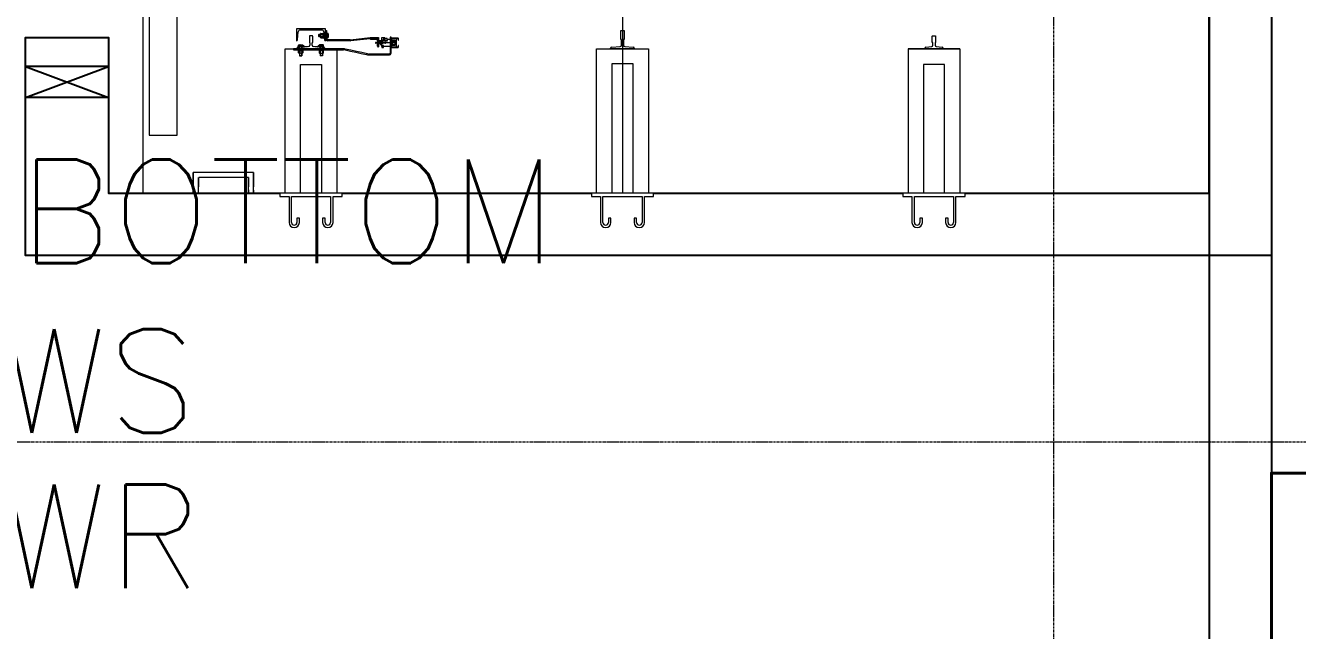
# Model space of a CAD drawing. Header units: millimetres. Extents: x -635893 to 717484, y -2208734 to -1504611.
# Drawn here: x 376688 to 382814, y -1619966 to -1617049 of the extents above; entities that cross this region are included whole.
import ezdxf
from ezdxf.enums import TextEntityAlignment as Align

# ---------------------------------------------------------------- set-up
doc = ezdxf.new("R2010")
doc.units = ezdxf.units.MM
doc.linetypes.add('IDA - Grid Line', pattern=[3500, 2000, -500, 500, -500])
for name, color, linetype in [('000_CTCI_CSA', 7, 'Continuous'), ('A-_LIFT----_E-', 8, 'Continuous'), ('A-_WALLSTRU_E-', 7, 'Continuous'), ('XFM1P40$0$M-PIPE-TEXT', 250, 'Continuous')]:
    doc.layers.add(name, color=color, linetype=linetype)
doc.layers.add('A-_ANOTGRID_E', color=7, linetype='Continuous', lineweight=9)
doc.layers.add('A-_LIFT----_E', color=7, linetype='Continuous', lineweight=9)
doc.layers.add('Block - Cargo Lift_dwg', color=7, linetype='Continuous', lineweight=9, true_color=0x767676)
doc.styles.add('XFM1P40$0$aa-txt', font='simplex.shx', dxfattribs={"width": 0.8, "height": 25, "bigfont": 'chineset.shx'})

# ---------------------------------------------------------------- blocks, each defined once
blk = doc.blocks.new('Block - Cargo Lift_dwg_8T LIFT PROBE-9685801-PH-1 PLAN STUDY - LEVEL 1 WWTP')
at = {"layer": 'A-_LIFT----_E', "color": 252}
for p, q in [((460.7, 5300), (610.7, 5700)), ((75, 4626.8), (75, 4865.5)), ((100, 4601.8), (100, 4891.8)), ((675.8, 4380.1), (662.3, 4380.1)), ((675.8, 4369), (663.2, 4369)), ((686.1, 4380.2), (676.6, 4380.2)), ((686.1, 4369.8), (676.6, 4369.8)), ((707.3, 4380.1), (692.3, 4380.1)), ((707.3, 4369.9), (692.3, 4369.9)), ((696.3, 4391.5), (696.3, 4389.5)), ((696.8, 4392), (697.7, 4392)), ((698.3, 4381.5), (707.3, 4381.5)), ((698.7, 4391.6), (706.9, 4384.8)), ((703.8, 4368.5), (707.3, 4368.5)), ((704.4, 4367.3), (705.2, 4357.5)), ((706, 4357), (705.7, 4357)), ((707.3, 4369.4), (713.2, 4369.4)), ((739.4, 4390), (778.4, 4386.5)), ((787, 4377), (787, 4273.4)), ((704.4, 4282.7), (705.2, 4292.5)), ((706, 4293), (705.7, 4293)), ((675.8, 4269.9), (662.3, 4269.9)), ((675.8, 4281), (663.2, 4281)), ((686.1, 4280.2), (676.6, 4280.2)), ((686.1, 4269.8), (676.6, 4269.8)), ((707.3, 4280.1), (692.3, 4280.1)), ((707.3, 4269.9), (692.3, 4269.9)), ((696.3, 4258.5), (696.3, 4260.5)), ((696.8, 4258), (697.7, 4258)), ((698.3, 4268.5), (707.3, 4268.5)), ((698.7, 4258.4), (706.9, 4265.2)), ((703.8, 4281.5), (707.3, 4281.5)), ((707.3, 4280.6), (713.2, 4280.6)), ((735, 4135.7), (735, 4245.2)), ((778.4, 4263.9), (739.4, 4260.4)), ((740, 4135.7), (740, 4245.2)), ((749.6, 4277.8), (749.6, 4268)), ((767.8, 4279), (752.2, 4279)), ((767.8, 4242.7), (752.2, 4242.7)), ((756.7, 4264.8), (753.7, 4266.8)), ((754, 4279), (754, 4286)), ((754.8, 4277.8), (754.8, 4268)), ((754.8, 4243.9), (754.8, 4250.2)), ((759.4, 4264.8), (756.4, 4266.8)), ((765.2, 4277.8), (765.2, 4268)), ((765.2, 4243.9), (765.2, 4250.2)), ((770.4, 4277.8), (770.4, 4268)), ((744.9, 4040.7), (735.1, 4134.7)), ((740.1, 4134.7), (749.9, 4040.7)), ((707, 3984.2), (720, 3984.2)), ((709, 4004.2), (737, 4004.2)), ((744, 4000.2), (712, 4000.2)), ((714, 3989.2), (736, 3989.2)), ((724.9, 4014.2), (725.1, 4014.2)), ((725, 3921.2), (725, 4014.2)), ((736, 3984.2), (743, 3984.2)), ((741, 4008.2), (741, 4036.2)), ((717, 3935.2), (717, 3921.2)), ((721.5, 3933.4), (728.5, 3933.4)), ((724, 3931.6), (724, 3933.4)), ((725.1, 3964.2), (724.9, 3964.2)), ((726, 3931.6), (726, 3933.4)), ((733, 3935.2), (733, 3921.2)), ((4800, 2825), (0, 2825)), ((704.5, 2876.5), (707, 2835.5)), ((713, 2830), (740.5, 2830)), ((740.5, 2820), (713, 2820)), ((707, 2814.5), (704.5, 2773.5)), ((704.5, 1364), (707, 1335.5)), ((707, 1314.5), (704.5, 1286)), ((713, 1330), (725, 1330)), ((725, 1320), (713, 1320)), ((696, 1200), (0, 1200))]:
    blk.add_line(p, q, dxfattribs=at)
at = {"layer": 'A-_LIFT----_E', "color": 252, "lineweight": 18}
blk.add_line((4800, 5135), (0, 5135), dxfattribs=at)
at = {"layer": 'A-_LIFT----_E', "color": 252, "flags": 128}
for points in [[(460.7, 5700), (610.7, 5700), (610.7, 5300), (460.7, 5300), (460.7, 5700), (610.7, 5300)], [(11.3, 4891.8), (0, 4891.8), (100, 4891.8), (30, 4891.8)], [(0, 4866.8), (75, 4866.8), (30, 4866.8)], [(16.2, 4626.8), (0, 4626.8), (75, 4626.8), (30, 4626.8)], [(14.3, 4601.8), (0, 4601.8), (100, 4601.8), (30, 4601.8)], [(0, 4475), (-4, 4475), (-8, 4475), (-12, 4475), (-16, 4475)], [(-16, 4475), (-16, 4464), (-16, 4453), (-16, 4442), (-16, 4431)], [(0, 4175), (0, 4250), (0, 4325), (0, 4400), (0, 4475)], [(-16, 4431), (-47.3, 4431), (-78.5, 4431), (-109.8, 4431), (-141, 4431)], [(-141, 4419), (-109.8, 4419), (-78.5, 4419), (-47.3, 4419), (-16, 4419)], [(-16, 4419), (-16, 4372), (-16, 4325), (-16, 4278), (-16, 4231)], [(0, 4450), (696, 4450), (696, 4200), (0, 4200)], [(-119.8, 4393), (-125.1, 4393), (-130.4, 4393), (-135.7, 4393), (-141, 4393)], [(-141, 4381), (-135.7, 4381), (-130.4, 4381), (-125.1, 4381), (-119.8, 4381)], [(-119.8, 4381), (-119.8, 4384), (-119.8, 4387), (-119.8, 4390), (-119.8, 4393)], [(0, 4375), (621, 4375), (621, 4275), (0, 4275)], [(675.8, 4381), (663.2, 4381), (662.3, 4380.1), (662.3, 4369.9)], [(663.2, 4381), (663.2, 4369), (662.3, 4369.9), (675.8, 4369.9)], [(696, 4409.2), (695, 4409.2), (694, 4409.2), (693, 4409.2), (692, 4409.2)], [(692, 4409.2), (692, 4349), (692, 4288.7), (692, 4228.4), (692, 4168.2)], [(692.3, 4369), (703, 4369), (707.3, 4369), (707.3, 4381), (692.3, 4381)], [(696, 4168.7), (696, 4228.8), (696, 4289), (696, 4349.1), (696, 4409.2)], [(698.5, 4369.5), (697.9, 4369.5), (697.3, 4369.5), (696.6, 4369.5), (696, 4369.5)], [(696, 4369.5), (696, 4347.3), (696, 4325), (696, 4302.8), (696, 4280.5)], [(698.3, 4387.5), (698.3, 4369.3), (702.5, 4369.1)], [(704.2, 4387), (707.3, 4387), (707.3, 4384.4), (707.3, 4363.5), (711.6, 4363.5)], [(707, 4335.5), (706.4, 4342.6), (705.7, 4349.8), (705.1, 4356.9), (704.5, 4364)], [(707.3, 4381), (707.3, 4383.4), (707.9, 4383.4), (707.9, 4366.6), (707.3, 4366.6), (707.3, 4369)], [(707.9, 4383.9), (707.9, 4385.4), (714, 4385.4), (714.8, 4384), (714.8, 4366), (714, 4364.6), (712.1, 4364.6), (707.9, 4364.6), (707.9, 4366.6)], [(714, 4380.2), (710.7, 4380.2), (707.9, 4380.2)], [(714, 4369.8), (713.2, 4369.8), (707.9, 4369.8)], [(735, 4255.6), (735, 4255.2), (793, 4255.2), (793, 4395.2), (735, 4395.2), (735, 4394.8)], [(704.5, 4286), (705.1, 4293.1), (705.7, 4300.3), (706.4, 4307.4), (707, 4314.5)], [(725, 4330), (722, 4330), (719, 4330), (716, 4330), (713, 4330)], [(713, 4320), (716, 4320), (719, 4320), (722, 4320), (725, 4320)], [(757, 4333), (749.2, 4333), (741.5, 4333), (733.7, 4333), (726, 4333)], [(726, 4333), (726, 4332.5), (726, 4332), (726, 4331.5), (726, 4331)], [(726, 4319), (726, 4318.5), (726, 4318), (726, 4317.5), (726, 4317)], [(726, 4317), (733.7, 4317), (741.5, 4317), (749.2, 4317), (757, 4317)], [(758, 4332), (757.7, 4332.3), (757.5, 4332.5), (757.2, 4332.8), (757, 4333)], [(757, 4317), (757.2, 4317.3), (757.5, 4317.5), (757.7, 4317.8), (758, 4318)], [(758, 4318), (758, 4321.5), (758, 4325), (758, 4328.5), (758, 4332)], [(-119.8, 4269), (-125.1, 4269), (-130.4, 4269), (-135.7, 4269), (-141, 4269)], [(-141, 4257), (-135.7, 4257), (-130.4, 4257), (-125.1, 4257), (-119.8, 4257)], [(-16, 4231), (-47.3, 4231), (-78.5, 4231), (-109.8, 4231), (-141, 4231)], [(-119.8, 4257), (-119.8, 4260), (-119.8, 4263), (-119.8, 4266), (-119.8, 4269)], [(663.2, 4269), (663.2, 4281), (662.3, 4280.1)], [(675.8, 4269), (663.2, 4269), (662.3, 4269.9), (662.3, 4280.1), (675.8, 4280.1)], [(692.3, 4281), (703, 4281), (707.3, 4281), (707.3, 4269), (692.3, 4269)], [(696, 4280.5), (696.6, 4280.5), (697.3, 4280.5), (697.9, 4280.5), (698.5, 4280.5)], [(698.3, 4262.5), (698.3, 4280.7), (702.5, 4280.9)], [(704.2, 4263), (707.3, 4263), (707.3, 4265.6), (707.3, 4286.5), (711.6, 4286.5)], [(707.3, 4269), (707.3, 4266.6), (707.9, 4266.6), (707.9, 4283.4), (707.3, 4283.4), (707.3, 4281)], [(707.9, 4266.1), (707.9, 4264.6), (714, 4264.6), (714.8, 4266), (714.8, 4284), (714, 4285.4), (712.1, 4285.4), (707.9, 4285.4), (707.9, 4283.4)], [(714, 4280.2), (713.2, 4280.2), (707.9, 4280.2)], [(714, 4269.8), (710.7, 4269.8), (707.9, 4269.8)], [(745, 4255.2), (785, 4255.2), (785, 4250.2), (745, 4250.2)], [(771.9, 4263.3), (771.9, 4264.8), (748.1, 4264.8), (748.1, 4261.2)], [(770.4, 4250.2), (765.2, 4250.2), (760, 4250.2), (754.8, 4250.2), (749.6, 4250.2)], [(749.6, 4250.2), (749.6, 4248.6), (749.6, 4247.1), (749.6, 4245.5), (749.6, 4243.9)], [(751.1, 4266.8), (751.1, 4266.3), (751.1, 4265.8), (751.1, 4265.3), (751.1, 4264.8)], [(768.9, 4266.8), (764.4, 4266.8), (760, 4266.8), (755.5, 4266.8), (751.1, 4266.8)], [(751.1, 4264.8), (755.5, 4264.8), (760, 4264.8), (764.4, 4264.8), (768.9, 4264.8)], [(766, 4286), (754, 4286), (754.8, 4286.8), (765.1, 4286.8), (766, 4286), (766, 4279)], [(768.9, 4264.8), (768.9, 4265.3), (768.9, 4265.8), (768.9, 4266.3), (768.9, 4266.8)], [(770.4, 4243.9), (770.4, 4245.5), (770.4, 4247.1), (770.4, 4248.6), (770.4, 4250.2)], [(-141, 4219), (-109.8, 4219), (-78.5, 4219), (-47.3, 4219), (-16, 4219)], [(-16, 4219), (-16, 4208), (-16, 4197), (-16, 4186), (-16, 4175)], [(-16, 4175), (-12, 4175), (-8, 4175), (-4, 4175), (0, 4175)], [(691, 4160.4), (685.3, 4134.7), (679.6, 4109), (673.9, 4083.4), (668.2, 4057.7)], [(672, 4052.9), (677.7, 4079.7), (683.4, 4106.4), (689.1, 4133.1), (694.9, 4159.9)], [(667, 4048.6), (667, 4023.2), (667, 3997.9), (667, 3972.5), (667, 3947.2)], [(671, 3947.2), (671, 3971.7), (671, 3996.3), (671, 4020.8), (671, 4045.4)], [(745, 4040.2), (745, 4000.2), (705, 4000.2)], [(722, 3981.7), (720, 3981.7), (720, 3996.7), (722, 3996.7), (723.4, 4012.8)], [(723.4, 3965.6), (722, 3981.7), (722, 3996.7)], [(726.6, 4012.8), (728, 3996.7), (728, 3981.7), (726.6, 3965.6)], [(728, 3996.7), (730, 3996.7), (730, 3981.7), (728, 3981.7)], [(733, 3958.2), (733, 4000.2), (736, 4000.2), (736, 3958.2), (733, 3958.2), (746, 3958.2), (746, 3970.2), (736, 3970.2)], [(750, 4039.7), (750, 4000.2), (745, 4000.2), (745, 4039.7)], [(752, 3943.2), (732.7, 3943.2), (713.5, 3943.2), (694.2, 3943.2), (675, 3943.2)], [(675, 3939.2), (694.2, 3939.2), (713.5, 3939.2), (732.7, 3939.2), (752, 3939.2)], [(702.5, 3936.8), (702.5, 3929.3), (702.5, 3921.7), (702.5, 3914.2), (702.5, 3906.6)], [(703.7, 3906.6), (703.7, 3914.2), (703.7, 3921.7), (703.7, 3929.3), (703.7, 3936.8)], [(745.1, 3939.2), (735, 3939.2), (725, 3939.2), (714.9, 3939.2), (704.9, 3939.2)], [(704.9, 3938), (714.9, 3938), (725, 3938), (735, 3938), (745.1, 3938)], [(743, 3958.2), (743, 3939.2), (707, 3939.2), (707, 3976.2)], [(738.5, 3935.2), (738.5, 3921.2), (711.5, 3921.2), (711.5, 3935.2)], [(720.2, 3934.1), (720.2, 3935.2), (729.8, 3935.2), (729.8, 3934.1)], [(746.3, 3936.8), (746.3, 3929.3), (746.3, 3921.7), (746.3, 3914.2), (746.3, 3906.6)], [(747.5, 3906.6), (747.5, 3914.2), (747.5, 3921.7), (747.5, 3929.3), (747.5, 3936.8)], [(752, 3939.2), (752, 3940.2), (752, 3941.2), (752, 3942.2), (752, 3943.2)], [(747.5, 3914.2), (736.2, 3914.2), (725, 3914.2), (713.7, 3914.2), (702.5, 3914.2)], [(702.5, 3914.2), (702.5, 3913.9), (702.5, 3913.6), (702.5, 3913.3), (702.5, 3913)], [(702.5, 3913), (713.7, 3913), (725, 3913), (736.2, 3913), (747.5, 3913)], [(712.5, 3905.4), (710.6, 3905.4), (708.7, 3905.4), (706.8, 3905.4), (704.9, 3905.4)], [(704.9, 3904.2), (706.8, 3904.2), (708.7, 3904.2), (710.6, 3904.2), (712.5, 3904.2)], [(712.5, 3904.2), (712.5, 3904.5), (712.5, 3904.8), (712.5, 3905.1), (712.5, 3905.4)], [(745.1, 3905.4), (743.2, 3905.4), (741.3, 3905.4), (739.4, 3905.4), (737.5, 3905.4)], [(737.5, 3905.4), (737.5, 3905.1), (737.5, 3904.8), (737.5, 3904.5), (737.5, 3904.2)], [(737.5, 3904.2), (739.4, 3904.2), (741.3, 3904.2), (743.2, 3904.2), (745.1, 3904.2)], [(747.5, 3913), (747.5, 3913.3), (747.5, 3913.6), (747.5, 3913.9), (747.5, 3914.2)], [(0, 2975), (-4, 2975), (-8, 2975), (-12, 2975), (-16, 2975)], [(-16, 2975), (-16, 2964), (-16, 2953), (-16, 2942), (-16, 2931)], [(0, 2675), (0, 2750), (0, 2825), (0, 2900), (0, 2975)], [(0, 2950), (696, 2950), (696, 2700), (0, 2700)], [(-16, 2931), (-47.3, 2931), (-78.5, 2931), (-109.8, 2931), (-141, 2931)], [(-141, 2919), (-109.8, 2919), (-78.5, 2919), (-47.3, 2919), (-16, 2919)], [(-119.8, 2893), (-125.1, 2893), (-130.4, 2893), (-135.7, 2893), (-141, 2893)], [(-141, 2881), (-135.7, 2881), (-130.4, 2881), (-125.1, 2881), (-119.8, 2881)], [(-119.8, 2881), (-119.8, 2884), (-119.8, 2887), (-119.8, 2890), (-119.8, 2893)], [(-16, 2919), (-16, 2872), (-16, 2825), (-16, 2778), (-16, 2731)], [(698.5, 2768), (696, 2768), (696, 2882), (698.5, 2882)], [(0, 2875), (626, 2875), (626, 2775), (0, 2775)], [(741.5, 2831), (741.5, 2833), (784, 2833), (785, 2832), (785, 2818), (784, 2817), (741.5, 2817), (741.5, 2819)], [(-119.8, 2769), (-125.1, 2769), (-130.4, 2769), (-135.7, 2769), (-141, 2769)], [(-141, 2757), (-135.7, 2757), (-130.4, 2757), (-125.1, 2757), (-119.8, 2757)], [(-119.8, 2757), (-119.8, 2760), (-119.8, 2763), (-119.8, 2766), (-119.8, 2769)], [(-16, 2731), (-47.3, 2731), (-78.5, 2731), (-109.8, 2731), (-141, 2731)], [(-141, 2719), (-109.8, 2719), (-78.5, 2719), (-47.3, 2719), (-16, 2719)], [(-16, 2719), (-16, 2708), (-16, 2697), (-16, 2686), (-16, 2675)], [(-16, 2675), (-12, 2675), (-8, 2675), (-4, 2675), (0, 2675)], [(0, 1475), (-4, 1475), (-8, 1475), (-12, 1475), (-16, 1475)], [(-16, 1475), (-16, 1464), (-16, 1453), (-16, 1442), (-16, 1431)], [(0, 1175), (0, 1250), (0, 1325), (0, 1400), (0, 1475)], [(-16, 1431), (-47.3, 1431), (-78.5, 1431), (-109.8, 1431), (-141, 1431)], [(-141, 1419), (-109.8, 1419), (-78.5, 1419), (-47.3, 1419), (-16, 1419)], [(-16, 1419), (-16, 1372), (-16, 1325), (-16, 1278), (-16, 1231)], [(696, 1450), (696, 1200), (696, 1450), (0, 1450)], [(-119.8, 1393), (-125.1, 1393), (-130.4, 1393), (-135.7, 1393), (-141, 1393)], [(-141, 1381), (-135.7, 1381), (-130.4, 1381), (-125.1, 1381), (-119.8, 1381)], [(-119.8, 1381), (-119.8, 1384), (-119.8, 1387), (-119.8, 1390), (-119.8, 1393)], [(0, 1275), (621, 1275), (621, 1375), (0, 1375)], [(698.5, 1280.5), (696, 1280.5), (696, 1369.5), (698.5, 1369.5)], [(726, 1331), (726, 1333), (757, 1333), (758, 1332), (758, 1318), (757, 1317), (726, 1317), (726, 1319)], [(-119.8, 1269), (-125.1, 1269), (-130.4, 1269), (-135.7, 1269), (-141, 1269)], [(-141, 1257), (-135.7, 1257), (-130.4, 1257), (-125.1, 1257), (-119.8, 1257)], [(-16, 1231), (-47.3, 1231), (-78.5, 1231), (-109.8, 1231), (-141, 1231)], [(-119.8, 1257), (-119.8, 1260), (-119.8, 1263), (-119.8, 1266), (-119.8, 1269)], [(-141, 1219), (-109.8, 1219), (-78.5, 1219), (-47.3, 1219), (-16, 1219)], [(-16, 1219), (-16, 1208), (-16, 1197), (-16, 1186), (-16, 1175)], [(-16, 1175), (-12, 1175), (-8, 1175), (-4, 1175), (0, 1175)]]:
    blk.add_lwpolyline(points, dxfattribs=at)
for points in [[(4420, 4969), (4420, 5105), (280, 5105), (280, 4969)], [(676.6, 4385.4), (686.1, 4385.4), (686.9, 4384), (686.9, 4366), (686.1, 4364.6), (676.6, 4364.6), (675.8, 4366), (675.8, 4384)], [(686.9, 4384.1), (686.9, 4375.6), (690, 4376.6), (690, 4384.1)], [(690, 4375.4), (686.9, 4374.4), (686.9, 4365.9), (690, 4365.9)], [(690, 4386.2), (690, 4363.8), (692.3, 4363.8), (692.3, 4386.2)], [(676.6, 4264.6), (686.1, 4264.6), (686.9, 4266), (686.9, 4284), (686.1, 4285.4), (676.6, 4285.4), (675.8, 4284), (675.8, 4266)], [(690, 4274.6), (686.9, 4275.6), (686.9, 4284.1), (690, 4284.1)], [(686.9, 4265.9), (686.9, 4274.4), (690, 4273.4), (690, 4265.9)], [(690, 4263.8), (690, 4286.3), (692.3, 4286.3), (692.3, 4263.8)], [(702, 3976.2), (712, 3976.2), (712, 3984.2), (702, 3984.2)], [(733, 3984.2), (730, 3984.2), (730, 3994.2), (733, 3994.2)], [(750, 3976.2), (738, 3976.2), (738, 3984.2), (750, 3984.2)], [(743, 3937.2), (707, 3937.2), (707, 3935.2), (743, 3935.2)], [(749, 3970.2), (749, 3976.2), (743, 3976.2), (743, 3970.2)]]:
    blk.add_lwpolyline(points, close=True, dxfattribs=at)
at = {"layer": 'A-_LIFT----_E', "color": 252}
for centre, radius, start, end in [((-141, 4406), 25, 90, 270), ((-141, 4406), 13, 90, 270), ((680.4, 4382.8), 4.6, 154.43847, 214.43847), ((693, 4375), 17.2, 162.38303, 197.61697), ((680.4, 4367.2), 4.6, 145.56153, 205.56153), ((682.3, 4382.8), 4.6, 325.56153, 25.56153), ((669.8, 4375), 17.2, 342.38303, 17.61697), ((682.3, 4367.2), 4.6, 334.43847, 34.43847), ((696.8, 4391.5), 0.5, 90, 180), ((696.8, 4389.5), 0.5, 180, 270), ((696.8, 4387.5), 1.5, 0, 90), ((697.7, 4390.5), 1.5, 49.92184, 90), ((698.5, 4363.5), 6, 5.06362, 90), ((702.4, 4367.1), 2, 4.5, 87), ((705.7, 4357.5), 0.5, 184.5, 270), ((706, 4358.5), 1.5, 270, 310.74905), ((695.3, 4371), 18, 310.74905, 49.92184), ((710.2, 4382.8), 4.59, 325.55313, 25.55313), ((697.6, 4375), 17.2, 342.38753, 17.61247), ((710.2, 4367.2), 4.59, 334.44687, 34.44687), ((739.8, 4394.8), 4.8, 180, 264.83538), ((777.5, 4377), 9.5, 0, 84.83538), ((705.7, 4292.5), 0.5, 90, 175.5), ((706, 4291.5), 1.5, 49.25095, 90), ((695.3, 4279), 18, 310.07816, 49.25095), ((713, 4336), 6, 185.06362, 270), ((713, 4314), 6, 90, 174.93638), ((725, 4331), 1, 270, 0), ((725, 4319), 1, 360, 90), ((-141, 4244), 25, 90, 270), ((-141, 4244), 13, 90, 270), ((680.4, 4282.8), 4.6, 154.43847, 214.43847), ((693, 4275), 17.2, 162.38303, 197.61697), ((680.4, 4267.2), 4.6, 145.56153, 205.56153), ((682.3, 4282.8), 4.6, 325.56153, 25.56153), ((669.8, 4275), 17.2, 342.38303, 17.61697), ((682.3, 4267.2), 4.6, 334.43847, 34.43847), ((696.8, 4260.5), 0.5, 90, 180), ((696.8, 4258.5), 0.5, 180, 270), ((696.8, 4262.5), 1.5, 270, 0), ((697.7, 4259.5), 1.5, 270, 310.07816), ((698.5, 4286.5), 6, 270, 354.93638), ((702.4, 4282.9), 2, 273, 355.5), ((710.2, 4282.8), 4.59, 325.55313, 25.55313), ((697.6, 4275), 17.2, 342.38753, 17.61247), ((710.2, 4267.2), 4.59, 334.44687, 34.44687), ((739.8, 4255.6), 4.8, 95.16462, 180), ((745, 4245.2), 10, 90, 180), ((745, 4245.2), 5, 90, 180), ((752.2, 4275.6), 3.41, 40.41744, 139.58256), ((752.2, 4270.3), 3.41, 220.41744, 319.58256), ((752.2, 4246.1), 3.41, 220.41744, 319.58256), ((760, 4267.2), 11.9, 63.99218, 116.00782), ((760, 4278.7), 11.9, 243.99218, 296.00782), ((760, 4254.6), 11.8, 243.99218, 296.00782), ((767.8, 4275.6), 3.41, 40.41744, 139.58256), ((767.8, 4270.3), 3.41, 220.41744, 319.58256), ((767.8, 4246.1), 3.41, 220.41744, 319.58256), ((777.5, 4273.4), 9.5, 275.16462, 360), ((662, 4168.2), 30, 344.87599, 360), ((661, 4168.7), 35, 345.37913, 0), ((745, 4135.7), 10, 180, 186.00901), ((750, 4135.7), 10, 180, 186.00901), ((702, 4048.6), 35, 164.87599, 180), ((701, 4045.4), 30, 165.37913, 180), ((709, 4000.2), 4, 90, 180), ((724.9, 4012.7), 1.5, 90, 175.10091), ((725.1, 4012.7), 1.5, 4.89909, 90), ((737, 4008.2), 4, 270, 0), ((745, 4036.2), 4, 90, 180), ((735, 4039.7), 10, 0, 6.00901), ((740, 4039.7), 10, 0, 6.00901), ((675, 3947.2), 8, 180, 270), ((675, 3947.2), 4, 180, 270), ((704.9, 3936.8), 2.4, 90, 180), ((704.9, 3936.8), 1.2, 90, 180), ((721.8, 3934.1), 1.5, 180, 233.95282), ((725, 3938.5), 7.02, 233.95282, 306.04718), ((724.9, 3965.7), 1.5, 184.89909, 270), ((725.1, 3965.7), 1.5, 270, 355.10091), ((728.2, 3934.1), 1.5, 306.04718, 0), ((745.1, 3936.8), 2.4, 360, 90), ((745.1, 3936.8), 1.2, 360, 90), ((704.9, 3906.6), 2.4, 180, 270), ((704.9, 3906.6), 1.2, 180, 270), ((745.1, 3906.6), 1.2, 270, 0), ((745.1, 3906.6), 2.4, 270, 0), ((-141, 2906), 25, 90, 270), ((-141, 2906), 13, 90, 270), ((698.5, 2876), 6, 5.06362, 90), ((713, 2836), 6, 185.06362, 270), ((713, 2814), 6, 90, 174.93638), ((740.5, 2831), 1, 270, 0), ((740.5, 2819), 1, 0, 90), ((-141, 2744), 25, 90, 270), ((-141, 2744), 13, 90, 270), ((698.5, 2774), 6, 270, 354.93638), ((-141, 1406), 25, 90, 270), ((-141, 1406), 13, 90, 270), ((698.5, 1363.5), 6, 5.06362, 90), ((713, 1336), 6, 185.06362, 270), ((713, 1314), 6, 90, 174.93638), ((725, 1331), 1, 270, 360), ((725, 1319), 1, 360, 90), ((-141, 1244), 25, 90, 270), ((-141, 1244), 13, 90, 270), ((698.5, 1286.5), 6, 270, 354.93638)]:
    blk.add_arc(centre, radius, start, end, dxfattribs=at)
blk = doc.blocks.new('Block - Cargo Lift_dwg-9685799-PH-1 PLAN STUDY - LEVEL 1 WWTP')
at = {"layer": 'A-_LIFT----_E-', "color": 252, "flags": 128}
blk.add_lwpolyline([(8959.9, 6774), (8959.9, 7173.8), (9109.9, 6774), (9109.9, 7173.8)], close=True, dxfattribs=at)
at = {"layer": 'A-_WALLSTRU_E-', "color": 252}
for p, q in [((8499.2, 5649), (8499.2, 4449)), ((8499.2, 4149), (8499.2, 2949))]:
    blk.add_line(p, q, dxfattribs=at)
at = {"layer": 'A-_WALLSTRU_E-', "color": 252, "flags": 128}
for points in [[(8199.3, 1174), (8199.3, 7174.3), (8198.7, 7174.3), (8198.8, 7174.3), (9249.2, 7174.3), (9249.2, 6774), (8499.2, 6774), (8499.2, 5949)], [(13299.2, 6249), (13299.2, 6774), (12449.2, 6774), (12449.2, 7173.8), (13649.2, 7173.8), (13649.2, 1174), (8199.3, 1174)], [(8499.2, 2649), (8499.2, 1474), (13299.2, 1474), (13299.2, 1859)]]:
    blk.add_lwpolyline(points, dxfattribs=at)
at = {"color": 252}
blk.add_blockref('Block - Cargo Lift_dwg_8T LIFT PROBE-9685801-PH-1 PLAN STUDY - LEVEL 1 WWTP', (8499.2, 1474), dxfattribs=at)

msp = doc.modelspace()

# ---------------------------------------------------------------- linework, layer by layer
at = {"color": 252, "lineweight": 40, "elevation": 0}
msp.add_lwpolyline([(387448.227, -1619207.014), (382688.233, -1619207.014), (382688.233, -1625257.2), (387448.227, -1625257.2)], close=True, dxfattribs=at)
at = {"layer": '000_CTCI_CSA', "color": 252, "elevation": 0}
for points in [[(295738.439, -1589068.253), (293588.368, -1589067.802), (293588.233, -1546157.405), (363487.786, -1546157.798), (363487.786, -1561947.72), (370688.235, -1561947.722), (370688.232, -1570157.798), (373088.233, -1570157.798), (373088.233, -1606157.798), (382688.235, -1606157.798), (382688.233, -1625257.592), (387448.233, -1625257.591), (387448.231, -1640057.013), (313387.786, -1640057.014), (313388.233, -1606157.014)], [(295738.439, -1588767.797), (293888.367, -1588767.802), (293888.234, -1546457.407), (363187.786, -1546457.796), (363187.786, -1562247.72), (370388.234, -1562247.722), (370388.232, -1570457.798), (372788.233, -1570457.798), (372788.233, -1606457.798), (382388.235, -1606457.798), (382388.233, -1625557.592), (387148.233, -1625557.591), (387148.232, -1639757.013), (313687.786, -1639757.014), (313687.788, -1606157.014)]]:
    msp.add_lwpolyline(points, dxfattribs=at)
at = {"layer": 'A-_ANOTGRID_E', "color": 252, "linetype": 'IDA - Grid Line', "ltscale": 0.005}
for p, q in [((381638.233, -1526391.214, 0), (381638.233, -1656232.42, 0)), ((403522.966, -1619057.014, 0), (269057.981, -1619057.014, 0))]:
    msp.add_line(p, q, dxfattribs=at)

# ---------------------------------------------------------------- block references
at = {"layer": 'Block - Cargo Lift_dwg', "color": 252, "rotation": 90}
msp.add_blockref('Block - Cargo Lift_dwg-9685799-PH-1 PLAN STUDY - LEVEL 1 WWTP', (383862.197, -1626356.666, 0), dxfattribs=at)

# ---------------------------------------------------------------- texts
at = {"layer": 'XFM1P40$0$M-PIPE-TEXT', "color": 7, "style": 'XFM1P40$0$aa-txt'}
for s, p in [('FROM TOP TO BOTTOM', (371726.638, -1617944.911, 0)), ('100A 36%%DC HRWS', (371726.638, -1618762.428, 0)), ('100A 30%%DC HRWR', (371726.638, -1619512.38, 0))]:
    msp.add_text(s, height=500, dxfattribs=at).set_placement(p, align=Align.MIDDLE_LEFT)

doc.saveas('drawing.dxf')
